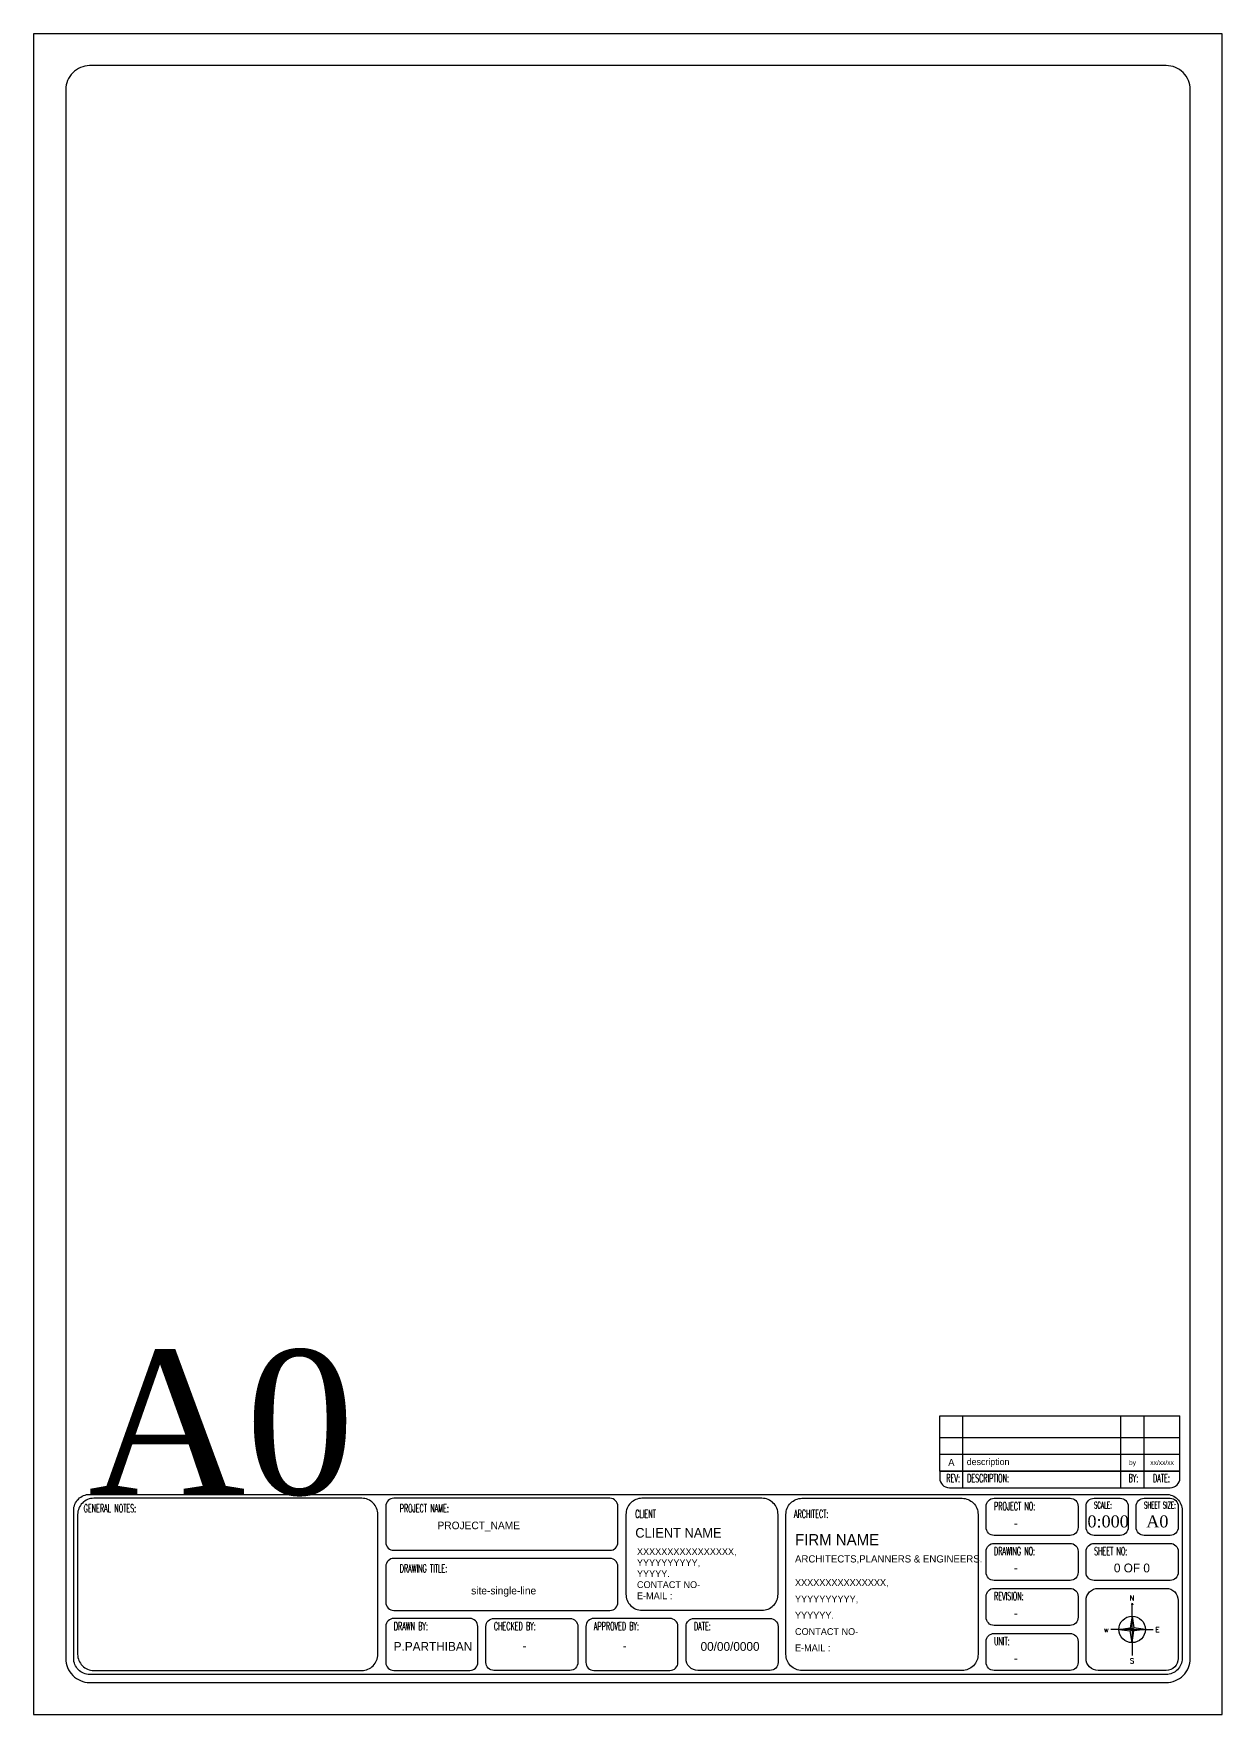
# Model space of a CAD drawing. Header units: millimetres. Extents: x 120 to 7039, y -9 to 2641.
# Drawn here: x 6198 to 7039, y 1452 to 2641 of the extents above; entities that cross this region are included whole.
import ezdxf
from ezdxf.enums import TextEntityAlignment as Align

# ---------------------------------------------------------------- set-up
doc = ezdxf.new("R2010")
doc.units = ezdxf.units.MM
doc.header["$MEASUREMENT"] = 0
for name, color, linetype in [('FENCE', 7, 'Continuous'), ('POWER', 40, 'Continuous'), ('TEXT', 4, 'Continuous')]:
    doc.layers.add(name, color=color, linetype=linetype)
doc.styles.add('romans', font='romans.shx', dxfattribs={"width": 0.5, "height": 8})
doc.styles.add('RT', font='romant.shx')
doc.styles.add('TNR', font='times.ttf')
doc.styles.add('YS TEXT', font='GOTHIC.TTF')

# ---------------------------------------------------------------- blocks, each defined once
blk = doc.blocks.new('A$C6670421E')
at = {"layer": 'FENCE', "linetype": 'Continuous'}
h = blk.add_hatch(color=256, dxfattribs=at)
h.paths.add_polyline_path([(934, 1023), (878, 1068), (878, 652)])
h.paths.add_polyline_path([(1294, 1068), (934, 1114), (878, 1068)])
h.paths.add_polyline_path([(878, 1484), (821, 1114), (878, 1068)])
h.paths.add_polyline_path([(821, 1023), (878, 1068), (462, 1068)])
at = {"layer": 'FENCE'}
for p, q in [((878, 1068), (878, 652)), ((878, 652), (878, 247))]:
    blk.add_line(p, q, dxfattribs=at)
blk.add_circle((878, 1068), 416, dxfattribs=at)
at = {"layer": 'POWER'}
for p, q in [((878, 1890), (860, 1836)), ((878, 1484), (878, 1890)), ((878, 1890), (896, 1836)), ((462, 1068), (215, 1068)), ((462, 1068), (215, 1068)), ((462, 1068), (821, 1114)), ((462, 1068), (821, 1023)), ((878, 1068), (462, 1068)), ((878, 1484), (821, 1114)), ((821, 1114), (878, 1068)), ((821, 1023), (878, 1068)), ((878, 1484), (934, 1114)), ((878, 1068), (878, 1484)), ((934, 1114), (878, 1068)), ((878, 1068), (1294, 1068)), ((934, 1023), (878, 1068)), ((1294, 1068), (934, 1114)), ((1294, 1068), (934, 1023)), ((1294, 1068), (1541, 1068)), ((1294, 1068), (1541, 1068))]:
    blk.add_line(p, q, dxfattribs=at)
at = {"layer": 'TEXT'}
for q in [(821, 1023), (934, 1023)]:
    blk.add_line((878, 652), q, dxfattribs=at)
at = {"layer": 'TEXT', "style": 'RT'}
for s, p in [('N', (797, 1972)), ('w', (-7, 977)), ('E', (1610, 977)), ('S', (809, 0))]:
    blk.add_text(s, height=158, dxfattribs=at).set_placement(p)
blk = doc.blocks.new('A0P2')
for p, q in [((641.1, 211.2), (810.9, 211.2)), ((641.1, 184.1), (641.1, 211.2)), ((641.1, 211.2), (810.9, 211.2)), ((657.4, 184.1), (657.4, 211.2)), ((769.2, 184.1), (769.2, 211.2)), ((785.7, 184.1), (785.7, 211.2)), ((810.9, 184.1), (810.9, 211.2)), ((641.1, 196), (810.9, 196)), ((641.1, 184.1), (810.9, 184.1)), ((641.1, 172.2), (641.1, 184.1)), ((641.1, 184.1), (810.9, 184.1)), ((657.4, 172.2), (657.4, 184.1)), ((769.2, 172.2), (769.2, 184.1)), ((785.7, 172.2), (785.7, 184.1)), ((810.9, 172.2), (810.9, 184.1)), ((641.1, 172.2), (810.9, 172.2))]:
    blk.add_line(p, q)
at = {"linetype": 'Continuous'}
for p, q in [((810.9, 172.2), (641.1, 172.2)), ((641.1, 172.2), (641.1, 167.2)), ((657.4, 160.4), (657.4, 172.2)), ((769.2, 160.4), (769.2, 172.2)), ((785.7, 160.4), (785.7, 172.2)), ((810.9, 167.2), (810.9, 172.2)), ((647.9, 160.4), (804.2, 160.4))]:
    blk.add_line(p, q, dxfattribs=at)
blk.add_lwpolyline([(0, 1189), (0, 0), (841, 0), (841, 1189)], close=True)
for points in [[(22.8, 1149.4), (22.8, 39.6, 0.414214), (39.7, 22.6), (801.3, 22.6, 0.414214), (818.3, 39.6), (818.3, 1149.4, 0.414214), (801.3, 1166.4), (39.7, 1166.4, 0.414214)], [(39.7, 155.7), (801.3, 155.7, -0.414214), (812.6, 144.4), (812.6, 39.6, -0.414214), (801.3, 28.3), (39.7, 28.3, -0.414214), (28.4, 39.6), (28.4, 144.4, -0.414214)], [(42.6, 31.1), (232.2, 31.1, 0.414214), (243.6, 42.5), (243.6, 141.5, 0.414214), (232.2, 152.9), (42.6, 152.9, 0.414214), (31.2, 141.5), (31.2, 42.5, 0.414214)], [(254.9, 116.1), (407.8, 116.1, 0.414214), (413.4, 121.7), (413.4, 147.2, 0.414214), (407.8, 152.9), (254.9, 152.9, 0.414214), (249.2, 147.2), (249.2, 121.7, 0.414214)], [(430.4, 73.7), (515.3, 73.7, 0.414214), (526.7, 85.1), (526.7, 141.5, 0.414214), (515.3, 152.9), (430.4, 152.9, 0.414214), (419.1, 141.5), (419.1, 85.1, 0.414214)], [(543.6, 152.9), (656.9, 152.9, -0.414214), (668.2, 141.5), (668.2, 42.5, -0.414214), (656.9, 31.1), (543.6, 31.1, -0.414214), (532.3, 42.5), (532.3, 141.5, -0.414214)], [(679.5, 152.9), (733.3, 152.9, -0.414214), (739, 147.2), (739, 132.3, -0.414214), (733.3, 126.7), (679.5, 126.7, -0.414214), (673.9, 132.3), (673.9, 147.2, -0.414214)], [(750.3, 152.9), (768.7, 152.9, -0.414214), (774.4, 147.2), (774.4, 132.3, -0.414214), (768.7, 126.7), (750.3, 126.7, -0.414214), (744.6, 132.3), (744.6, 147.2, -0.414214)], [(785.7, 152.9), (804.1, 152.9, -0.414214), (809.8, 147.2), (809.8, 132.3, -0.414214), (804.1, 126.7), (785.7, 126.7, -0.414214), (780, 132.3), (780, 147.2, -0.414214)], [(679.5, 121), (733.3, 121, -0.414214), (739, 115.4), (739, 100.5, -0.414214), (733.3, 94.8), (679.5, 94.8, -0.414214), (673.9, 100.5), (673.9, 115.4, -0.414214)], [(750.3, 121), (804.1, 121, -0.414214), (809.8, 115.4), (809.8, 100.5, -0.414214), (804.1, 94.8), (750.3, 94.8, -0.414214), (744.6, 100.5), (744.6, 115.4, -0.414214)], [(254.9, 73.6), (407.8, 73.6, 0.414214), (413.4, 79.3), (413.4, 104.7, 0.414214), (407.8, 110.4), (254.9, 110.4, 0.414214), (249.2, 104.7), (249.2, 79.3, 0.414214)], [(679.5, 89.2), (733.3, 89.2, -0.414214), (739, 83.5), (739, 68.7, -0.414214), (733.3, 63), (679.5, 63, -0.414214), (673.9, 68.7), (673.9, 83.5, -0.414214)], [(753.1, 89.2), (801.3, 89.2, -0.414214), (809.8, 80.7), (809.8, 39.6, -0.414214), (801.3, 31.1), (753.1, 31.1, -0.414214), (744.6, 39.6), (744.6, 80.7, -0.414214)], [(254.9, 31.1), (308.7, 31.1, 0.414214), (314.3, 36.8), (314.3, 62.3, 0.414214), (308.7, 67.9), (254.9, 67.9, 0.414214), (249.2, 62.3), (249.2, 36.8, 0.414214)], [(325.7, 67.9), (379.5, 67.9, -0.414214), (385.1, 62.3), (385.1, 36.8, -0.414214), (379.5, 31.1), (325.7, 31.1, -0.414214), (320, 36.8), (320, 62.3, -0.414214)], [(396.4, 31.1), (450.2, 31.1, 0.414214), (455.9, 36.8), (455.9, 62.3, 0.414214), (450.2, 67.9), (396.4, 67.9, 0.414214), (390.8, 62.3), (390.8, 36.8, 0.414214)], [(467.2, 67.9), (521, 67.9, -0.414214), (526.7, 62.3), (526.7, 36.8, -0.414214), (521, 31.1), (470, 31.1, -0.414214), (461.6, 39.6), (461.6, 62.3, -0.414214)], [(679.5, 57.3), (733.3, 57.3, -0.414214), (739, 51.7), (739, 36.8, -0.414214), (733.3, 31.1), (679.5, 31.1, -0.414214), (673.9, 36.8), (673.9, 51.7, -0.414214)]]:
    blk.add_lwpolyline(points, format="xyb", close=True)
for centre, start, end in [((647.9, 167.2), 180, 270), ((804.2, 167.2), 270, 0)]:
    blk.add_arc(centre, 6.79, start, end, dxfattribs=at)
at = {"xscale": 0.02253926100050289, "yscale": 0.02253926100050289, "zscale": 0.02253926100050289}
blk.add_blockref('A$C6670421E', (757.4, 36.1), dxfattribs=at)
for s, height, style, p in [('A0', 102.1, 'TNR', (38.6, 155.6)), ('CLIENT NAME', 6.794, 'YS TEXT', (425.7, 125.1)), ('-', 6.23, 'YS TEXT', (693.5, 132.3)), ('0:000', 8.49, 'TNR', (745.6, 132.3)), ('A0', 8.49, 'TNR', (787.2, 132.3)), ('FIRM NAME', 7.93, 'YS TEXT', (538.7, 119.7)), ('XXXXXXXXXXXXXXXX,', 4.813, 'YS TEXT', (426.9, 112.8)), ('YYYYYYYYYY,', 4.813, 'YS TEXT', (426.9, 105)), ('ARCHITECTS,PLANNERS & ENGINEERS.', 5.096, 'YS TEXT', (538.7, 107.5)), ('YYYYY.', 4.81, 'YS TEXT', (426.9, 97.2)), ('XXXXXXXXXXXXXXX,', 4.813, 'YS TEXT', (538.7, 90.9)), ('-', 6.23, 'YS TEXT', (693.5, 100.5)), ('0 OF 0', 6.23, 'YS TEXT', (764.3, 100.5)), ('CONTACT NO-', 4.813, 'YS TEXT', (426.9, 89.4)), ('E-MAIL : ', 4.81, 'YS TEXT', (426.9, 81.5)), ('YYYYYYYYYY,', 4.813, 'YS TEXT', (538.7, 79.3)), ('YYYYYY.', 4.81, 'YS TEXT', (538.7, 67.8)), ('-', 6.23, 'YS TEXT', (693.5, 68.6)), ('CONTACT NO-', 4.813, 'YS TEXT', (538.7, 56.2)), ('P.PARTHIBAN', 6.228, 'YS TEXT', (254.8, 45)), ('-', 6.23, 'YS TEXT', (346, 45.4)), ('-', 6.23, 'YS TEXT', (416.8, 45.4)), ('00/00/0000', 6.23, 'YS TEXT', (471.9, 45)), ('E-MAIL : ', 4.81, 'YS TEXT', (538.7, 44.7)), ('-', 6.23, 'YS TEXT', (693.5, 36.8))]:
    blk.add_text(s, height=height, dxfattribs=dict(style=style)).set_placement(p)
at = {"style": 'romans', "width": 0.5}
for s, height, p in [('REV:', 5.66, (645.8, 164.3)), ('DESCRIPTION:', 5.662, (660.5, 164.3)), ('BY:', 5.66, (774.7, 164.3)), ('DATE:', 5.66, (792, 164.3)), ('GENERAL NOTES:', 5.662, (35.5, 143)), ('PROJECT NAME:', 5.662, (259.1, 143)), ('CLIENT', 5.66, (425.7, 139)), ('ARCHITECT:', 5.66, (538, 139)), ('PROJECT NO:', 5.662, (679.5, 144.5)), ('SCALE:', 4.53, (750.3, 145.8)), ('SHEET SIZE:', 4.53, (785.7, 145.8)), ('DRAWING NO:', 5.662, (679.5, 112.7)), ('SHEET NO:', 5.66, (750.3, 112.7)), ('DRAWING TITLE:', 5.662, (259.1, 100.5)), ('REVISION:', 5.66, (679.5, 80.9)), ('DRAWN BY:', 5.66, (254.9, 59.6)), ('CHECKED BY:', 5.662, (325.7, 59.6)), ('APPROVED BY:', 5.662, (396.4, 59.6)), ('DATE:', 5.66, (467.2, 59.6)), ('UNIT:', 5.66, (679.5, 49))]:
    blk.add_text(s, height=height, dxfattribs=at).set_placement(p)
at = {"insert": (285.8, 136.4), "char_height": 5.379, "attachment_point": 1}
blk.add_mtext_dynamic_manual_height_columns('PROJECT_NAME', width=32.785, gutter_width=1, heights=[0], dxfattribs=at)
at = {"style": 'YS TEXT'}
for tag, height, p in [('rev', 5.1, (649.2, 178.2)), ('by', 3.4, (777.4, 178.2)), ('date', 3.4, (798.3, 178.2))]:
    blk.add_attdef(tag, text='', height=height, dxfattribs=at).set_placement(p, align=Align.MIDDLE_CENTER)
blk.add_attdef('description_001', (660.2, 176.3), '', height=4.67, dxfattribs=at)
blk.add_attdef('DRAWING_TITLE', (309.6, 84.9), '', height=5.38)

msp = doc.modelspace()

# ---------------------------------------------------------------- block references
ref = msp.add_blockref('A0P2', (6197.7, 1451.8), dxfattribs=dict(xscale=0.999997416197115, yscale=0.999997416197115, zscale=0.999997416197115))
ref.add_attrib('SITE_PLAN', 'site-single-line', (6507.3, 1536.7), dxfattribs={"height": 5.379, "style": 'YS TEXT'})
ref.add_attrib('date', 'xx/xx/xx', dxfattribs={"height": 3.4, "style": 'YS TEXT'}).set_placement((6996.1, 1630), align=Align.MIDDLE_CENTER)
ref.add_attrib('by', 'by', dxfattribs={"height": 3.4, "style": 'YS TEXT'}).set_placement((6975.2, 1630), align=Align.MIDDLE_CENTER)
ref.add_attrib('description_001', 'description', (6857.9, 1628.2), dxfattribs={"height": 4.671, "style": 'YS TEXT'})
ref.add_attrib('rev', 'A', dxfattribs={"height": 5.1, "style": 'YS TEXT'}).set_placement((6847, 1630), align=Align.MIDDLE_CENTER)

doc.saveas('drawing.dxf')
